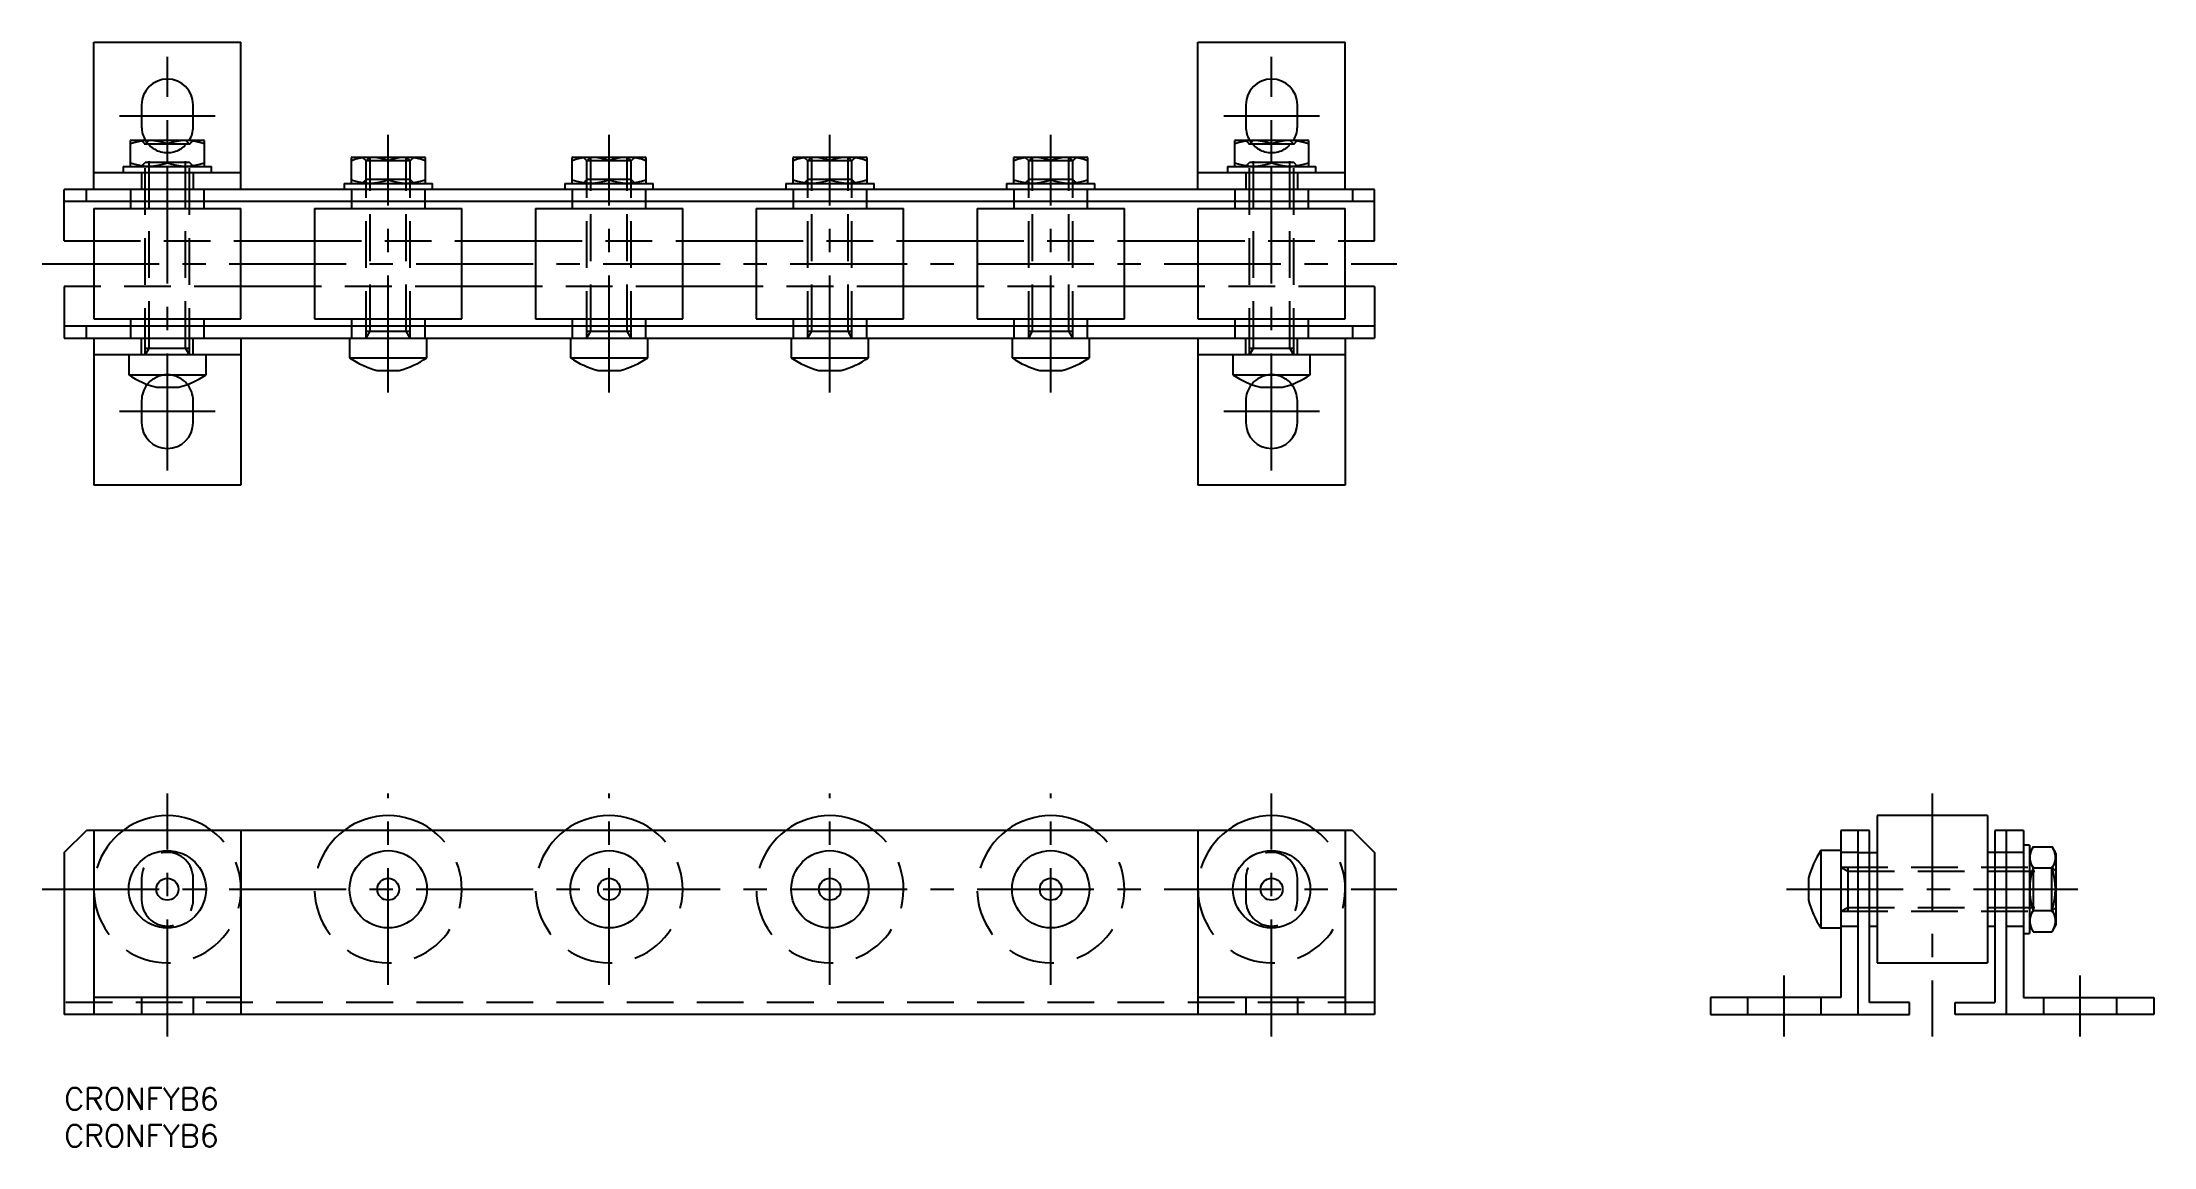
# Model space of a CAD drawing. Extents: x -3 to 284, y -8 to 142.
import ezdxf

# ---------------------------------------------------------------- set-up
doc = ezdxf.new("R2010")
doc.units = 0
doc.header["$LTSCALE"] = 0.5
doc.linetypes.add('CENTER', pattern=[50.8, 31.75, -6.35, 6.35, -6.35])
doc.linetypes.add('DASHED', pattern=[19.05, 12.7, -6.35])
for name, color, linetype in [('MSM_CENTER', 1, 'CENTER'), ('MSM_CONTINUOUS', 7, 'CONTINUOUS'), ('MSM_DASHED', 4, 'DASHED'), ('MSM_PART_NUMBER', 7, 'CONTINUOUS')]:
    doc.layers.add(name, color=color, linetype=linetype)
doc.styles.get("Standard").update_dxf_attribs({"font": 'txt.shx', "height": 3, "bigfont": 'bigfont.shx'})

# ---------------------------------------------------------------- blocks, each defined once
blk = doc.blocks.new('*U45')
at = {"layer": 'MSM_PART_NUMBER'}
blk.add_text('CRONFYB6', height=3, dxfattribs=at).set_placement((0, -3))
blk = doc.blocks.new('*U46')
at = {"layer": 'MSM_PART_NUMBER'}
blk.add_text('CRONFYB6', height=3, dxfattribs=at).set_placement((0, -8))

msp = doc.modelspace()

# ---------------------------------------------------------------- linework, layer by layer
at = {"layer": 'MSM_CENTER'}
for p, q in [((14, 83.91), (14, 140.11)), ((164, 83.91), (164, 140.11)), ((7.5, 132.11), (20.5, 132.11)), ((157.5, 132.11), (170.5, 132.11)), ((44, 94.51), (44, 129.51)), ((74, 94.51), (74, 129.51)), ((104, 94.51), (104, 129.51)), ((134, 94.51), (134, 129.51)), ((-3, 112.01), (181, 112.01)), ((20.5, 91.91), (7.5, 91.91)), ((170.5, 91.91), (157.5, 91.91)), ((14, 7), (14, 40)), ((44, 14), (44, 40)), ((74, 14), (74, 40)), ((104, 14), (104, 40)), ((134, 14), (134, 40)), ((164, 7), (164, 40)), ((253.74, 40), (253.74, 7)), ((-3, 27), (181, 27)), ((233.94, 27), (273.54, 27)), ((233.64, 7), (233.64, 15.3)), ((273.84, 7), (273.84, 15.3))]:
    msp.add_line(p, q, dxfattribs=at)
at = {"layer": 'MSM_CONTINUOUS'}
for p, q in [((4, 122.11), (4, 142.11)), ((4, 142.11), (24, 142.11)), ((24, 122.11), (24, 142.11)), ((154, 122.11), (154, 142.11)), ((154, 142.11), (174, 142.11)), ((174, 122.11), (174, 142.11)), ((10.5, 133.61), (10.5, 130.61)), ((17.5, 130.61), (17.5, 133.61)), ((160.5, 133.61), (160.5, 130.61)), ((167.5, 130.61), (167.5, 133.61)), ((9.1, 128.81), (9, 128.75)), ((9, 125.27), (9, 128.75)), ((9.1, 128.81), (18.9, 128.81)), ((14, 125.72), (14, 128.31)), ((19, 128.75), (18.9, 128.81)), ((19, 128.75), (19, 125.27)), ((39.1, 126.51), (39, 126.45)), ((39, 122.97), (39, 126.45)), ((39.1, 126.51), (48.9, 126.51)), ((49, 126.45), (48.9, 126.51)), ((49, 126.45), (49, 122.97)), ((69.1, 126.51), (69, 126.45)), ((69, 122.97), (69, 126.45)), ((69.1, 126.51), (78.9, 126.51)), ((79, 126.45), (78.9, 126.51)), ((79, 126.45), (79, 122.97)), ((99.1, 126.51), (99, 126.45)), ((99, 122.97), (99, 126.45)), ((99.1, 126.51), (108.9, 126.51)), ((109, 126.45), (108.9, 126.51)), ((109, 126.45), (109, 122.97)), ((129.1, 126.51), (129, 126.45)), ((129, 122.97), (129, 126.45)), ((129.1, 126.51), (138.9, 126.51)), ((139, 126.45), (138.9, 126.51)), ((139, 126.45), (139, 122.97)), ((159.1, 128.81), (159, 128.75)), ((159, 125.27), (159, 128.75)), ((159.1, 128.81), (168.9, 128.81)), ((164, 125.72), (164, 128.31)), ((169, 128.75), (168.9, 128.81)), ((169, 128.75), (169, 125.27)), ((4, 124.41), (24, 124.41)), ((8, 125.21), (8, 124.41)), ((8, 125.21), (20, 125.21)), ((9, 125.27), (9.1, 125.21)), ((18.9, 125.21), (19, 125.27)), ((20, 124.41), (20, 125.21)), ((44, 123.42), (44, 126.01)), ((74, 123.42), (74, 126.01)), ((104, 123.42), (104, 126.01)), ((134, 123.42), (134, 126.01)), ((154, 124.41), (174, 124.41)), ((158, 125.21), (158, 124.41)), ((158, 125.21), (170, 125.21)), ((159, 125.27), (159.1, 125.21)), ((168.9, 125.21), (169, 125.27)), ((170, 124.41), (170, 125.21)), ((0, 115.11), (0, 122.11)), ((178, 122.11), (0, 122.11)), ((0, 120.51), (178, 120.51)), ((3, 120.51), (3, 122.11)), ((9, 120.51), (9, 119.51)), ((19, 119.51), (19, 120.51)), ((38, 122.91), (38, 122.11)), ((38, 122.91), (50, 122.91)), ((39, 122.97), (39.1, 122.91)), ((39, 120.51), (39, 119.51)), ((48.9, 122.91), (49, 122.97)), ((49, 119.51), (49, 120.51)), ((50, 122.11), (50, 122.91)), ((68, 122.91), (68, 122.11)), ((68, 122.91), (80, 122.91)), ((69, 122.97), (69.1, 122.91)), ((69, 120.51), (69, 119.51)), ((78.9, 122.91), (79, 122.97)), ((79, 119.51), (79, 120.51)), ((80, 122.11), (80, 122.91)), ((98, 122.91), (98, 122.11)), ((98, 122.91), (110, 122.91)), ((99, 122.97), (99.1, 122.91)), ((99, 120.51), (99, 119.51)), ((108.9, 122.91), (109, 122.97)), ((109, 119.51), (109, 120.51)), ((110, 122.11), (110, 122.91)), ((128, 122.91), (128, 122.11)), ((128, 122.91), (140, 122.91)), ((129, 122.97), (129.1, 122.91)), ((129, 120.51), (129, 119.51)), ((138.9, 122.91), (139, 122.97)), ((139, 119.51), (139, 120.51)), ((140, 122.11), (140, 122.91)), ((159, 120.51), (159, 119.51)), ((169, 119.51), (169, 120.51)), ((175, 122.11), (175, 120.51)), ((178, 115.11), (178, 122.11)), ((4, 119.51), (4, 104.51)), ((4, 119.51), (24, 119.51)), ((24, 104.51), (24, 119.51)), ((34, 119.51), (34, 104.51)), ((34, 119.51), (54, 119.51)), ((54, 104.51), (54, 119.51)), ((64, 119.51), (64, 104.51)), ((64, 119.51), (84, 119.51)), ((84, 104.51), (84, 119.51)), ((94, 119.51), (94, 104.51)), ((94, 119.51), (114, 119.51)), ((114, 104.51), (114, 119.51)), ((124, 119.51), (124, 104.51)), ((124, 119.51), (144, 119.51)), ((144, 104.51), (144, 119.51)), ((154, 119.51), (154, 104.51)), ((154, 119.51), (174, 119.51)), ((174, 104.51), (174, 119.51)), ((0, 115.11), (4, 115.11)), ((24, 115.11), (34, 115.11)), ((54, 115.11), (64, 115.11)), ((84, 115.11), (94, 115.11)), ((114, 115.11), (124, 115.11)), ((144, 115.11), (154, 115.11)), ((174, 115.11), (178, 115.11)), ((0, 108.91), (0, 101.91)), ((4, 108.91), (0, 108.91)), ((34, 108.91), (24, 108.91)), ((64, 108.91), (54, 108.91)), ((94, 108.91), (84, 108.91)), ((124, 108.91), (114, 108.91)), ((154, 108.91), (144, 108.91)), ((178, 108.91), (174, 108.91)), ((178, 108.91), (178, 101.91)), ((178, 103.51), (0, 103.51)), ((3, 101.91), (3, 103.51)), ((4, 104.51), (24, 104.51)), ((9, 104.51), (9, 103.51)), ((19, 103.51), (19, 104.51)), ((34, 104.51), (54, 104.51)), ((39, 104.51), (39, 103.51)), ((49, 103.51), (49, 104.51)), ((64, 104.51), (84, 104.51)), ((69, 104.51), (69, 103.51)), ((79, 103.51), (79, 104.51)), ((94, 104.51), (114, 104.51)), ((99, 104.51), (99, 103.51)), ((109, 103.51), (109, 104.51)), ((124, 104.51), (144, 104.51)), ((129, 104.51), (129, 103.51)), ((139, 103.51), (139, 104.51)), ((154, 104.51), (174, 104.51)), ((159, 104.51), (159, 103.51)), ((169, 103.51), (169, 104.51)), ((175, 103.51), (175, 101.91)), ((0, 101.91), (178, 101.91)), ((4, 101.91), (4, 81.91)), ((24, 101.91), (24, 81.91)), ((38.75, 101.91), (38.75, 99.2)), ((49.25, 99.2), (49.25, 101.91)), ((68.75, 101.91), (68.75, 99.2)), ((79.25, 99.2), (79.25, 101.91)), ((98.75, 101.91), (98.75, 99.2)), ((109.25, 99.2), (109.25, 101.91)), ((128.75, 101.91), (128.75, 99.2)), ((139.25, 99.2), (139.25, 101.91)), ((154, 101.91), (154, 81.91)), ((174, 101.91), (174, 81.91)), ((24, 99.61), (4, 99.61)), ((8.75, 99.61), (8.75, 96.9)), ((19.25, 96.9), (19.25, 99.61)), ((38.75, 99.2), (49.25, 99.2)), ((68.75, 99.2), (79.25, 99.2)), ((98.75, 99.2), (109.25, 99.2)), ((128.75, 99.2), (139.25, 99.2)), ((174, 99.61), (154, 99.61)), ((158.75, 99.61), (158.75, 96.9)), ((169.25, 96.9), (169.25, 99.61)), ((8.75, 96.9), (19.25, 96.9)), ((12.51, 95.21), (15.49, 95.21)), ((42.51, 97.51), (45.49, 97.51)), ((72.51, 97.51), (75.49, 97.51)), ((102.51, 97.51), (105.49, 97.51)), ((132.51, 97.51), (135.49, 97.51)), ((158.75, 96.9), (169.25, 96.9)), ((162.51, 95.21), (165.49, 95.21)), ((10.5, 93.41), (10.5, 90.41)), ((17.5, 90.41), (17.5, 93.41)), ((160.5, 93.41), (160.5, 90.41)), ((167.5, 90.41), (167.5, 93.41)), ((24, 81.91), (4, 81.91)), ((174, 81.91), (154, 81.91)), ((0, 32), (3, 35)), ((175, 35), (3, 35)), ((4, 35), (4, 10)), ((24, 35), (24, 10)), ((154, 35), (154, 10)), ((174, 35), (174, 10)), ((175, 35), (178, 32)), ((245.24, 35), (241.34, 35)), ((241.34, 35), (241.34, 12.3)), ((243.64, 35), (243.64, 10)), ((245.24, 11.6), (245.24, 35)), ((246.24, 37), (246.24, 17)), ((261.24, 37), (246.24, 37)), ((261.24, 37), (261.24, 17)), ((262.24, 35), (262.24, 11.6)), ((266.14, 35), (262.24, 35)), ((263.84, 10), (263.84, 35)), ((266.14, 35), (266.14, 12.3)), ((0, 32), (0, 10)), ((178, 32), (178, 10)), ((238.63, 32.25), (238.63, 21.75)), ((241.34, 32.25), (238.63, 32.25)), ((243.64, 32), (246.24, 32)), ((263.84, 32), (261.24, 32)), ((266.94, 33), (266.14, 33)), ((266.94, 33), (266.94, 21)), ((267.44, 32.77), (266.94, 31.9)), ((267.44, 32.77), (270.03, 32.77)), ((270.54, 31.9), (270.03, 32.77)), ((270.54, 31.9), (270.54, 22.1)), ((267.44, 29.89), (270.03, 29.89)), ((236.94, 28.49), (236.94, 25.51)), ((267.44, 24.11), (270.03, 24.11)), ((238.63, 21.75), (241.34, 21.75)), ((245.24, 22), (246.24, 22)), ((261.24, 22), (262.24, 22)), ((266.14, 21), (266.94, 21)), ((266.94, 22.1), (267.44, 21.23)), ((267.44, 21.23), (270.03, 21.23)), ((270.03, 21.23), (270.54, 22.1)), ((246.24, 17), (261.24, 17)), ((24, 12.3), (4, 12.3)), ((174, 12.3), (154, 12.3)), ((241.34, 12.3), (223.64, 12.3)), ((223.64, 12.3), (223.64, 10)), ((250.64, 11.6), (245.24, 11.6)), ((250.64, 10), (250.64, 11.6)), ((256.84, 11.6), (262.24, 11.6)), ((256.84, 10), (256.84, 11.6)), ((266.14, 12.3), (283.84, 12.3)), ((283.84, 12.3), (283.84, 10)), ((178, 10), (0, 10)), ((223.64, 10), (250.64, 10)), ((283.84, 10), (256.84, 10))]:
    msp.add_line(p, q, dxfattribs=at)
for centre, radius in [((14, 27), 5.25), ((44, 27), 5.25), ((74, 27), 5.25), ((104, 27), 5.25), ((134, 27), 5.25), ((164, 27), 5.25), ((14, 27), 1.49), ((44, 27), 1.49), ((74, 27), 1.49), ((104, 27), 1.49), ((134, 27), 1.49), ((164, 27), 1.49)]:
    msp.add_circle(centre, radius, dxfattribs=at)
for centre, radius, start, end in [((14, 133.61), 3.5, 0, 180), ((164, 133.61), 3.5, 0, 180), ((14, 130.61), 3.5, 180, 210.9497), ((14, 130.61), 3.5, 329.0503, 0), ((164, 130.61), 3.5, 180, 210.9497), ((164, 130.61), 3.5, 329.0503, 0), ((11.5, 121.38), 7.37, 70.1592, 109.8408), ((16.5, 121.38), 7.37, 70.1592, 109.8408), ((41.5, 119.08), 7.37, 70.1592, 109.8408), ((46.5, 119.08), 7.37, 70.1592, 109.8408), ((71.5, 119.08), 7.37, 70.1592, 109.8408), ((76.5, 119.08), 7.37, 70.1592, 109.8408), ((101.5, 119.08), 7.37, 70.1592, 109.8408), ((106.5, 119.08), 7.37, 70.1592, 109.8408), ((131.5, 119.08), 7.37, 70.1592, 109.8408), ((136.5, 119.08), 7.37, 70.1592, 109.8408), ((161.5, 121.38), 7.37, 70.1592, 109.8408), ((166.5, 121.38), 7.37, 70.1592, 109.8408), ((11.5, 132.64), 7.37, 250.1592, 289.8408), ((16.5, 132.64), 7.37, 250.1592, 289.8408), ((41.5, 130.34), 7.37, 250.1592, 289.8408), ((46.5, 130.34), 7.37, 250.1592, 289.8408), ((71.5, 130.34), 7.37, 250.1592, 289.8408), ((76.5, 130.34), 7.37, 250.1592, 289.8408), ((101.5, 130.34), 7.37, 250.1592, 289.8408), ((106.5, 130.34), 7.37, 250.1592, 289.8408), ((131.5, 130.34), 7.37, 250.1592, 289.8408), ((136.5, 130.34), 7.37, 250.1592, 289.8408), ((161.5, 132.64), 7.37, 250.1592, 289.8408), ((166.5, 132.64), 7.37, 250.1592, 289.8408), ((45.54, 109.25), 12.12, 235.9445, 255.5214), ((42.46, 109.25), 12.12, 284.4786, 304.0555), ((75.54, 109.25), 12.12, 235.9445, 255.5214), ((72.46, 109.25), 12.12, 284.4786, 304.0555), ((105.54, 109.25), 12.12, 235.9445, 255.5214), ((102.46, 109.25), 12.12, 284.4786, 304.0555), ((135.54, 109.25), 12.12, 235.9445, 255.5214), ((132.46, 109.25), 12.12, 284.4786, 304.0555), ((15.54, 106.95), 12.12, 235.9445, 255.5214), ((14, 93.41), 3.5, 141.2477, 180), ((12.46, 106.95), 12.12, 284.4786, 304.0555), ((14, 93.41), 3.5, 0, 38.7523), ((165.54, 106.95), 12.12, 235.9445, 255.5214), ((164, 93.41), 3.5, 141.2477, 180), ((162.46, 106.95), 12.12, 284.4786, 304.0555), ((164, 93.41), 3.5, 0, 38.7523), ((14, 90.41), 3.5, 180, 0), ((164, 90.41), 3.5, 180, 0), ((14, 27), 10, 53.1301, 126.8699), ((44, 27), 10, 53.1301, 126.8699), ((74, 27), 10, 53.1301, 126.8699), ((104, 27), 10, 53.1301, 126.8699), ((134, 27), 10, 53.1301, 126.8699), ((164, 27), 10, 53.1301, 126.8699), ((248.67, 25.46), 12.12, 145.9445, 165.5214), ((269.55, 31.33), 2.56, 154.3574, 214.3573), ((267.92, 31.33), 2.56, 325.6427, 25.6426), ((276.6, 27), 9.61, 162.5124, 197.4876), ((260.87, 27), 9.61, 342.5124, 17.4876), ((248.67, 28.54), 12.12, 194.4786, 214.0555), ((269.55, 22.67), 2.56, 145.6427, 205.6426), ((267.92, 22.67), 2.56, 334.3574, 34.3573)]:
    msp.add_arc(centre, radius, start, end, dxfattribs=at)
at = {"layer": 'MSM_DASHED'}
for p, q in [((10.46, 128.81), (11, 128.27)), ((11.54, 128.81), (11, 128.27)), ((17, 128.27), (11, 128.27)), ((11, 99.61), (11, 128.27)), ((11.54, 100.55), (11.54, 128.81)), ((16.46, 128.81), (17, 128.27)), ((16.46, 100.55), (16.46, 128.81)), ((17.54, 128.81), (17, 128.27)), ((17, 99.61), (17, 128.27)), ((40.46, 126.51), (41, 125.97)), ((41.54, 126.51), (41, 125.97)), ((41.54, 102.85), (41.54, 126.51)), ((46.46, 126.51), (47, 125.97)), ((46.46, 102.85), (46.46, 126.51)), ((47.54, 126.51), (47, 125.97)), ((70.46, 126.51), (71, 125.97)), ((71.54, 126.51), (71, 125.97)), ((71.54, 102.85), (71.54, 126.51)), ((76.46, 126.51), (77, 125.97)), ((76.46, 102.85), (76.46, 126.51)), ((77.54, 126.51), (77, 125.97)), ((100.46, 126.51), (101, 125.97)), ((101.54, 126.51), (101, 125.97)), ((101.54, 102.85), (101.54, 126.51)), ((106.46, 126.51), (107, 125.97)), ((106.46, 102.85), (106.46, 126.51)), ((107.54, 126.51), (107, 125.97)), ((130.46, 126.51), (131, 125.97)), ((131.54, 126.51), (131, 125.97)), ((131.54, 102.85), (131.54, 126.51)), ((136.46, 126.51), (137, 125.97)), ((136.46, 102.85), (136.46, 126.51)), ((137.54, 126.51), (137, 125.97)), ((160.46, 128.81), (161, 128.27)), ((161.54, 128.81), (161, 128.27)), ((161, 99.61), (161, 128.27)), ((167, 128.27), (161, 128.27)), ((161.54, 100.55), (161.54, 128.81)), ((166.46, 100.55), (166.46, 128.81)), ((166.46, 128.81), (167, 128.27)), ((167.54, 128.81), (167, 128.27)), ((167, 99.61), (167, 128.27)), ((10.46, 125.21), (11, 125.75)), ((10.5, 124.41), (10.5, 122.11)), ((17, 125.75), (11, 125.75)), ((17.54, 125.21), (17, 125.75)), ((17.5, 124.41), (17.5, 122.11)), ((40.46, 122.91), (41, 123.45)), ((47, 125.97), (41, 125.97)), ((41, 101.91), (41, 125.97)), ((47, 123.45), (41, 123.45)), ((47, 101.91), (47, 125.97)), ((47.54, 122.91), (47, 123.45)), ((70.46, 122.91), (71, 123.45)), ((77, 125.97), (71, 125.97)), ((71, 101.91), (71, 125.97)), ((77, 123.45), (71, 123.45)), ((77, 101.91), (77, 125.97)), ((77.54, 122.91), (77, 123.45)), ((100.46, 122.91), (101, 123.45)), ((107, 125.97), (101, 125.97)), ((101, 101.91), (101, 125.97)), ((107, 123.45), (101, 123.45)), ((107, 101.91), (107, 125.97)), ((107.54, 122.91), (107, 123.45)), ((130.46, 122.91), (131, 123.45)), ((137, 125.97), (131, 125.97)), ((131, 101.91), (131, 125.97)), ((137, 123.45), (131, 123.45)), ((137, 101.91), (137, 125.97)), ((137.54, 122.91), (137, 123.45)), ((160.46, 125.21), (161, 125.75)), ((160.5, 124.41), (160.5, 122.11)), ((167, 125.75), (161, 125.75)), ((167.54, 125.21), (167, 125.75)), ((167.5, 124.41), (167.5, 122.11)), ((9, 122.11), (9, 120.51)), ((19, 120.51), (19, 122.11)), ((39, 122.11), (39, 120.51)), ((49, 120.51), (49, 122.11)), ((69, 122.11), (69, 120.51)), ((79, 120.51), (79, 122.11)), ((99, 122.11), (99, 120.51)), ((109, 120.51), (109, 122.11)), ((129, 122.11), (129, 120.51)), ((139, 120.51), (139, 122.11)), ((159, 122.11), (159, 120.51)), ((169, 120.51), (169, 122.11)), ((4, 115.11), (24, 115.11)), ((34, 115.11), (54, 115.11)), ((64, 115.11), (84, 115.11)), ((94, 115.11), (114, 115.11)), ((124, 115.11), (144, 115.11)), ((154, 115.11), (174, 115.11)), ((24, 108.91), (4, 108.91)), ((54, 108.91), (34, 108.91)), ((84, 108.91), (64, 108.91)), ((114, 108.91), (94, 108.91)), ((144, 108.91), (124, 108.91)), ((174, 108.91), (154, 108.91)), ((9, 103.51), (9, 101.91)), ((19, 101.91), (19, 103.51)), ((39, 103.51), (39, 101.91)), ((49, 101.91), (49, 103.51)), ((69, 103.51), (69, 101.91)), ((79, 101.91), (79, 103.51)), ((99, 103.51), (99, 101.91)), ((109, 101.91), (109, 103.51)), ((129, 103.51), (129, 101.91)), ((139, 101.91), (139, 103.51)), ((159, 103.51), (159, 101.91)), ((169, 101.91), (169, 103.51)), ((10.5, 99.61), (10.5, 101.91)), ((11, 100.55), (17, 100.55)), ((11, 99.61), (11.54, 100.55)), ((17, 99.61), (16.46, 100.55)), ((17.5, 99.61), (17.5, 101.91)), ((41, 102.85), (47, 102.85)), ((41, 101.91), (41.54, 102.85)), ((47, 101.91), (46.46, 102.85)), ((71, 102.85), (77, 102.85)), ((71, 101.91), (71.54, 102.85)), ((77, 101.91), (76.46, 102.85)), ((101, 102.85), (107, 102.85)), ((101, 101.91), (101.54, 102.85)), ((107, 101.91), (106.46, 102.85)), ((131, 102.85), (137, 102.85)), ((131, 101.91), (131.54, 102.85)), ((137, 101.91), (136.46, 102.85)), ((160.5, 99.61), (160.5, 101.91)), ((161, 99.61), (161.54, 100.55)), ((161, 100.55), (167, 100.55)), ((167, 99.61), (166.46, 100.55)), ((167.5, 99.61), (167.5, 101.91)), ((243.64, 32), (241.34, 32)), ((266.14, 32), (263.84, 32)), ((241.34, 30), (270, 30)), ((241.34, 30), (242.27, 29.46)), ((242.27, 30), (242.27, 24)), ((242.27, 29.46), (270.54, 29.46)), ((266.94, 30.54), (267.48, 30)), ((267.48, 24), (267.48, 30)), ((270.54, 30.54), (270, 30)), ((270, 24), (270, 30)), ((270.54, 29.46), (270, 30)), ((10.5, 28.5), (10.5, 25.5)), ((17.5, 25.5), (17.5, 28.5)), ((160.5, 28.5), (160.5, 25.5)), ((167.5, 25.5), (167.5, 28.5)), ((241.34, 24), (242.27, 24.54)), ((241.34, 24), (270, 24)), ((242.27, 24.54), (270.54, 24.54)), ((266.94, 23.46), (267.48, 24)), ((270.54, 24.54), (270, 24)), ((270.54, 23.46), (270, 24)), ((241.34, 22), (243.64, 22)), ((263.84, 22), (266.14, 22)), ((178, 11.6), (0, 11.6)), ((10.5, 12.3), (10.5, 10)), ((17.5, 12.3), (17.5, 10)), ((160.5, 12.3), (160.5, 10)), ((167.5, 12.3), (167.5, 10)), ((228.64, 12.3), (228.64, 10)), ((238.64, 10), (238.64, 12.3)), ((268.84, 12.3), (268.84, 10)), ((278.84, 10), (278.84, 12.3))]:
    msp.add_line(p, q, dxfattribs=at)
for centre, radius, start, end in [((14, 130.61), 3.5, 210.9497, 329.0503), ((164, 130.61), 3.5, 210.9497, 329.0503), ((14, 93.41), 3.5, 38.7523, 141.2477), ((164, 93.41), 3.5, 38.7523, 141.2477), ((14, 27), 10, 126.8699, 53.1301), ((44, 27), 10, 126.8699, 53.1301), ((74, 27), 10, 126.8699, 53.1301), ((104, 27), 10, 126.8699, 53.1301), ((134, 27), 10, 126.8699, 53.1301), ((164, 27), 10, 126.8699, 53.1301), ((14, 28.5), 3.5, 0, 180), ((164, 28.5), 3.5, 0, 180), ((14, 25.5), 3.5, 180, 0), ((164, 25.5), 3.5, 180, 0)]:
    msp.add_arc(centre, radius, start, end, dxfattribs=at)

# ---------------------------------------------------------------- block references
at = {"layer": 'MSM_CONTINUOUS'}
for name in ['*U45', '*U46']:
    msp.add_blockref(name, (0, 0), dxfattribs=at)

doc.saveas('drawing.dxf')
